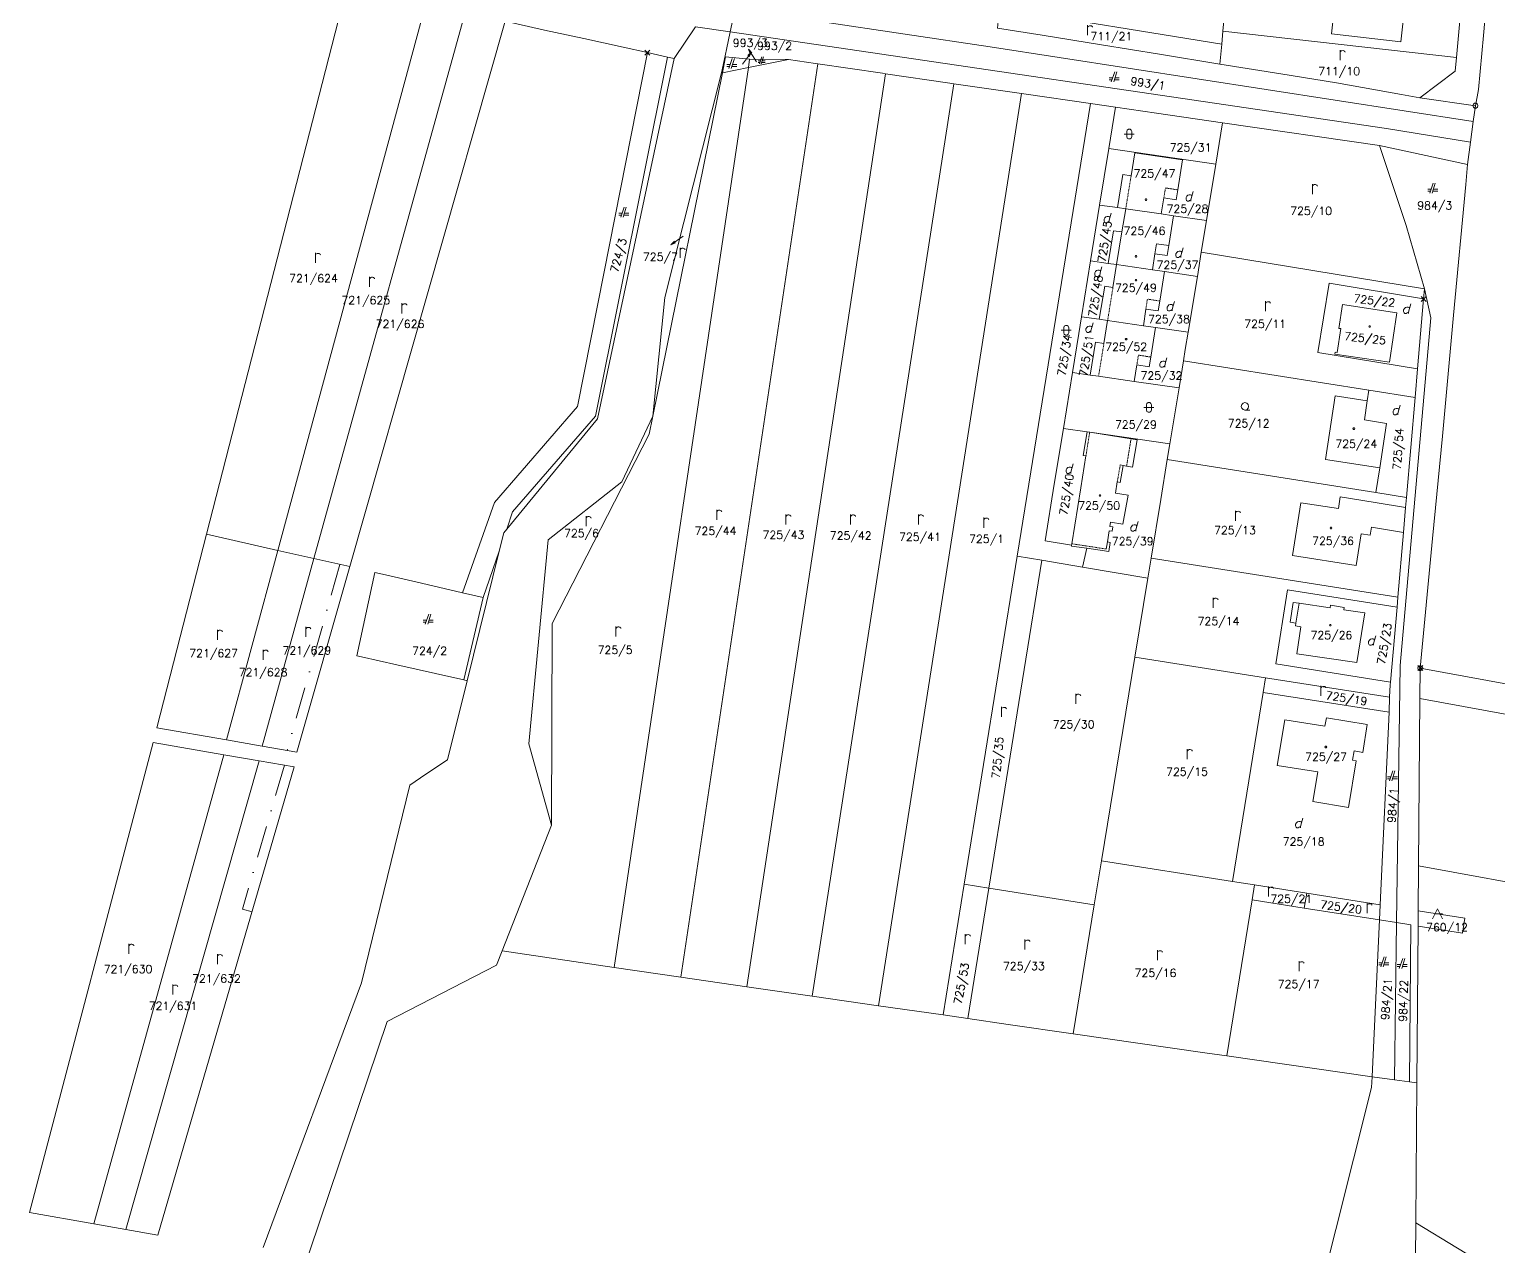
# Model space of a CAD drawing. Extents: x -443817 to 3, y -1171930 to -442383.
# Drawn here: x -441905.7 to -441611.9, y -1170537.1 to -1170293.8 of the extents above; entities that cross this region are included whole.
import ezdxf
from ezdxf.enums import TextEntityAlignment as Align

# ---------------------------------------------------------------- set-up
doc = ezdxf.new("R2010")
doc.units = 0
doc.header["$LTSCALE"] = 0.5
doc.header["$PDMODE"] = 3
doc.header["$PDSIZE"] = 0.5
doc.linetypes.add('DASHDOT', pattern=[25.4, 12.7, -6.35, 0, -6.35])
doc.linetypes.add('HIDDEN', pattern=[0.375, 0.25, -0.125])
for name, color, linetype, lineweight in [('KATUZ', 7, 'Continuous', 0), ('KLADPAR', 7, 'Continuous', 0), ('TARCHY', 7, 'Continuous', 0), ('ZAPPAR', 7, 'Continuous', 0), ('ZNACKY', 7, 'Continuous', 0), ('ZUOB', 7, 'Continuous', 0)]:
    doc.layers.add(name, color=color, linetype=linetype, lineweight=lineweight)
doc.styles.add('ROMANS', font='romans.shx', dxfattribs={"height": 0.2})

# ---------------------------------------------------------------- blocks, each defined once
blk = doc.blocks.new('$5')
at = {"color": 0}
blk.add_line((-0.12, 0), (0.12, 0), dxfattribs=at)
at = {"color": 0, "flags": 128}
blk.add_lwpolyline([(0.15, 0.48), (0.4, 0.3), (0.5, 0.01), (0.4, -0.28), (0.15, -0.46), (-0.16, -0.46), (-0.41, -0.28), (-0.51, 0.01), (-0.41, 0.3), (-0.16, 0.48), (0.15, 0.48)], dxfattribs=at)
blk = doc.blocks.new('$42')
at = {"color": 0, "flags": 128}
for points in [[(-1, 1), (0.27, 1), (1, 1)], [(-0.5, 1.5), (-0.4, 1.79), (-0.15, 1.97), (0.16, 1.97), (0.41, 1.79), (0.51, 1.5), (0.51, 0.5), (0.41, 0.21), (0.16, 0.03), (-0.15, 0.03), (-0.4, 0.21), (-0.5, 0.5), (-0.5, 1.5)]]:
    blk.add_lwpolyline(points, dxfattribs=at)
blk = doc.blocks.new('$479')
at = {"color": 0, "flags": 128}
for points in [[(0, 0), (0, 1.27), (0, 2)], [(0, 1.6), (0.1, 1.73), (0.23, 1.84), (0.37, 1.89), (0.6, 1.9), (0.77, 1.87), (0.87, 1.8), (0.96, 1.7), (1, 1.6)]]:
    blk.add_lwpolyline(points, dxfattribs=at)
blk = doc.blocks.new('$432')
at = {"color": 0}
for p, q in [((-0.32, 0.8), (-1, 0.8)), ((-1, 0.4), (-0.46, 0.4)), ((0.1, 2), (-0.6, 0)), ((-0.1, 0), (0.5, 2)), ((0.02, 0.4), (1, 0.4)), ((1, 0.8), (0.14, 0.8))]:
    blk.add_line(p, q, dxfattribs=at)
blk = doc.blocks.new('$489')
at = {"color": 0}
blk.add_line((-0.2, 2), (0, 3), dxfattribs=at)
at = {"color": 0, "flags": 128}
blk.add_lwpolyline([(0, 0), (0, 3), (0.2, 2)], dxfattribs=at)
blk = doc.blocks.new('$45')
at = {"color": 0, "flags": 128}
blk.add_lwpolyline([(0.09, 0.15), (0.18, 0), (0.09, -0.15), (-0.09, -0.15), (-0.18, 0), (-0.09, 0.15), (0.09, 0.15)], dxfattribs=at)
blk = doc.blocks.new('$431')
at = {"color": 0}
blk.add_line((0.63, 0.99), (0.9, 1.89), dxfattribs=at)
at = {"color": 0, "flags": 128}
blk.add_lwpolyline([(0.45, 0), (0.45, 0.27), (0.63, 0.99), (0.54, 1.17), (0.36, 1.26), (0.09, 1.26), (-0.18, 1.17), (-0.36, 0.99), (-0.54, 0.72), (-0.54, 0.36), (-0.45, 0.09), (-0.27, 0), (0, 0), (0.18, 0.09), (0.45, 0.27)], dxfattribs=at)
blk = doc.blocks.new('$30')
at = {"color": 0, "flags": 128}
blk.add_lwpolyline([(0, 0), (-0.38, 0.1), (-0.65, 0.37), (-0.75, 0.74), (-0.65, 1.11), (-0.38, 1.38), (-0.01, 1.48), (0.36, 1.38), (0.63, 1.11), (0.73, 0.73), (0.63, 0.35), (0.36, 0.08), (-0.02, -0.02), (0.98, -0.02)], dxfattribs=at)
blk = doc.blocks.new('$435')
at = {"color": 0}
blk.add_line((1, 1), (-0.5, 1), dxfattribs=at)
at = {"color": 0, "flags": 128}
blk.add_lwpolyline([(-1, 0), (0, 2), (1, 0)], dxfattribs=at)

msp = doc.modelspace()

# ---------------------------------------------------------------- linework, layer by layer
at = {"layer": 'KATUZ', "color": 7, "linetype": 'Continuous', "flags": 128}
msp.add_lwpolyline([(-441613.04, -1170273.37), (-441614.95, -1170295.09), (-441615.97, -1170305.84), (-441616.58, -1170309.09), (-441617, -1170312.28), (-441617.55, -1170316.38), (-441618.14, -1170320.86), (-441618.52, -1170324.86), (-441620.97, -1170350.93), (-441623.17, -1170375.11), (-441625.13, -1170395.59), (-441627.61, -1170421.47), (-441605.44, -1170425.52)], dxfattribs=at)
at = {"layer": 'KLADPAR', "color": 7, "linetype": 'Continuous'}
for p, q in [((-441632.25, -1170409.28), (-441633.55, -1170424.26)), ((-441658.99, -1170426.34), (-441633.85, -1170430.3))]:
    msp.add_line(p, q, dxfattribs=at)
at = {"layer": 'KLADPAR', "color": 7, "linetype": 'Continuous', "flags": 128}
for points in [[(-441613.04, -1170273.37), (-441614.95, -1170295.09), (-441615.97, -1170305.84), (-441616.58, -1170309.09), (-441627.67, -1170307.49), (-441620.65, -1170302.2), (-441620.39, -1170299.44), (-441619.16, -1170286.15)], [(-441842.58, -1170286.91), (-441870.27, -1170394.72), (-441880.2, -1170433.41), (-441866.26, -1170435.81), (-441859.15, -1170437.04), (-441852.17, -1170438.24), (-441841.62, -1170401.2), (-441810.57, -1170292.23), (-441802.7, -1170293.97), (-441794.84, -1170295.69), (-441786.98, -1170297.42), (-441782.11, -1170298.48), (-441782.11, -1170298.48), (-441790.77, -1170342.28), (-441796.09, -1170369.18), (-441812.68, -1170388.35), (-441819.06, -1170406.45), (-441827.3, -1170404.52), (-441834.48, -1170402.84), (-441836.6, -1170402.34), (-441840.22, -1170419.04), (-441839.27, -1170419.25), (-441832.17, -1170420.85), (-441824.47, -1170422.58), (-441818.84, -1170423.84), (-441818.16, -1170423.99), (-441822.08, -1170439.78), (-441826.38, -1170442.69), (-441829.59, -1170444.86), (-441839.24, -1170484.33), (-441858.94, -1170537.22)], [(-441764.55, -1170289.72), (-441765.54, -1170294.33), (-441766.3, -1170297.87), (-441767.29, -1170302.53), (-441778.64, -1170347.4), (-441781.05, -1170371.12), (-441787.21, -1170384.24), (-441801.95, -1170395.82), (-441805.78, -1170436.6), (-441801.29, -1170452.87), (-441811.17, -1170478), (-441812.28, -1170480.82), (-441834.16, -1170492.07), (-441866.94, -1170589.28)], [(-441712.1, -1170293.57), (-441703.22, -1170295.01), (-441691.36, -1170296.92), (-441679.7, -1170298.81), (-441679.7, -1170298.81), (-441667.65, -1170300.77), (-441655.5, -1170302.74), (-441644.38, -1170304.53), (-441631.33, -1170306.84), (-441627.67, -1170307.49), (-441616.58, -1170309.09), (-441617, -1170312.28), (-441617.55, -1170316.38), (-441618.14, -1170320.86), (-441635.75, -1170317.07), (-441667.13, -1170312.51), (-441680.34, -1170310.59), (-441688.56, -1170309.39), (-441693.53, -1170308.67), (-441706.38, -1170306.8), (-441707.35, -1170306.66), (-441720.84, -1170304.7), (-441721.66, -1170304.58), (-441734.53, -1170302.71), (-441735.12, -1170302.62), (-441748.05, -1170300.74), (-441748.49, -1170300.68), (-441753.89, -1170299.89), (-441761.67, -1170299.79), (-441766.48, -1170299.34), (-441767.12, -1170302.5), (-441767.29, -1170302.53), (-441766.3, -1170297.87), (-441765.54, -1170294.33), (-441764.55, -1170289.72)], [(-441858.94, -1170537.22), (-441839.24, -1170484.33), (-441829.59, -1170444.86), (-441826.38, -1170442.69), (-441822.08, -1170439.78), (-441818.16, -1170423.99), (-441811.72, -1170398.08), (-441810.82, -1170394.45), (-441810.24, -1170393.74), (-441792.09, -1170371.67), (-441792.09, -1170371.67), (-441776.79, -1170299.65), (-441772.51, -1170293.3)], [(-441772.51, -1170293.3), (-441776.79, -1170299.65), (-441778.08, -1170299.37), (-441782.11, -1170298.48), (-441786.98, -1170297.42), (-441794.84, -1170295.69), (-441802.7, -1170293.97), (-441810.57, -1170292.23)], [(-441633.55, -1170424.26), (-441656.46, -1170420.65), (-441654.12, -1170405.83), (-441632.25, -1170409.28)], [(-441565.13, -1170438.99), (-441627.66, -1170427.56), (-441627.61, -1170421.47), (-441627.61, -1170421.47), (-441605.44, -1170425.52)], [(-441633.85, -1170430.3), (-441635.64, -1170468.77), (-441650.31, -1170466.45), (-441660.71, -1170464.81), (-441665.13, -1170464.11), (-441658.99, -1170426.34)], [(-441866.94, -1170589.28), (-441834.16, -1170492.07), (-441812.28, -1170480.82), (-441811.17, -1170478), (-441788.75, -1170481.33), (-441775.45, -1170483.24), (-441762.24, -1170485.14), (-441749.18, -1170487.02), (-441735.93, -1170488.93), (-441723.01, -1170490.79), (-441718.07, -1170491.5), (-441710, -1170492.66), (-441697, -1170494.53), (-441697, -1170494.53), (-441670.69, -1170498.32), (-441666.26, -1170498.96), (-441637.23, -1170503.14), (-441637.33, -1170505.25), (-441662.44, -1170605.02)], [(-441362.34, -1170700.81), (-441628.56, -1170539.34), (-441628.51, -1170532.33), (-441586.82, -1170557.61)]]:
    msp.add_lwpolyline(points, dxfattribs=at)
for points in [[(-441707.92, -1170274.55), (-441665.73, -1170280.22), (-441667.04, -1170294.21), (-441667.28, -1170296.79), (-441711.73, -1170289.6), (-441710.68, -1170278.45), (-441708.64, -1170276.09), (-441707.92, -1170274.55)], [(-441618.7, -1170281.15), (-441618.88, -1170283.14), (-441643.77, -1170280.35), (-441645.38, -1170294.76), (-441631.47, -1170296.32), (-441630.19, -1170284.89), (-441619.16, -1170286.15), (-441620.39, -1170299.44), (-441667.04, -1170294.21), (-441665.73, -1170280.22), (-441665.33, -1170275.92), (-441618.7, -1170281.15)], [(-441618.88, -1170283.14), (-441619.16, -1170286.15), (-441630.19, -1170284.89), (-441631.47, -1170296.32), (-441645.38, -1170294.76), (-441643.77, -1170280.35), (-441618.88, -1170283.14)], [(-441870.27, -1170394.72), (-441842.58, -1170286.91), (-441834.6, -1170288.18), (-441826.6, -1170289.44), (-441856, -1170397.95), (-441870.27, -1170394.72)], [(-441848.82, -1170399.57), (-441818.6, -1170290.72), (-441814.44, -1170291.38), (-441810.57, -1170292.23), (-441841.62, -1170401.2), (-441848.82, -1170399.57)], [(-441667.28, -1170296.79), (-441667.65, -1170300.77), (-441679.7, -1170298.81), (-441691.36, -1170296.92), (-441703.22, -1170295.01), (-441712.1, -1170293.57), (-441711.73, -1170289.6), (-441667.28, -1170296.79)], [(-441667.28, -1170296.79), (-441667.04, -1170294.21), (-441620.39, -1170299.44), (-441620.65, -1170302.2), (-441627.67, -1170307.49), (-441631.33, -1170306.84), (-441644.38, -1170304.53), (-441655.5, -1170302.74), (-441667.65, -1170300.77), (-441667.28, -1170296.79)], [(-441818.16, -1170423.99), (-441818.84, -1170423.84), (-441814.95, -1170407.36), (-441819.06, -1170406.45), (-441812.68, -1170388.35), (-441796.09, -1170369.18), (-441790.77, -1170342.28), (-441782.11, -1170298.48), (-441778.08, -1170299.37), (-441776.79, -1170299.65), (-441792.09, -1170371.67), (-441810.24, -1170393.74), (-441810.82, -1170394.45), (-441811.72, -1170398.08), (-441818.16, -1170423.99)], [(-441788.75, -1170481.33), (-441761.92, -1170301.47), (-441753.89, -1170299.89), (-441748.49, -1170300.68), (-441748.05, -1170300.74), (-441775.45, -1170483.24), (-441788.75, -1170481.33)], [(-441761.92, -1170301.47), (-441788.75, -1170481.33), (-441811.17, -1170478), (-441801.29, -1170452.87), (-441801.18, -1170412.56), (-441781.78, -1170374.72), (-441781.05, -1170371.12), (-441767.12, -1170302.5), (-441761.92, -1170301.47)], [(-441775.45, -1170483.24), (-441748.05, -1170300.74), (-441735.12, -1170302.62), (-441734.53, -1170302.71), (-441762.24, -1170485.14), (-441775.45, -1170483.24)], [(-441762.24, -1170485.14), (-441734.53, -1170302.71), (-441721.66, -1170304.58), (-441720.84, -1170304.7), (-441749.18, -1170487.02), (-441762.24, -1170485.14)], [(-441735.93, -1170488.93), (-441707.35, -1170306.66), (-441706.38, -1170306.8), (-441693.53, -1170308.67), (-441708.17, -1170399.09), (-441718.78, -1170464.64), (-441723.01, -1170490.79), (-441735.93, -1170488.93)], [(-441693.53, -1170308.67), (-441688.56, -1170309.39), (-441689.89, -1170317.63), (-441691.72, -1170328.94), (-441693.53, -1170340.09), (-441695.34, -1170351.25), (-441695.88, -1170354.6), (-441697.15, -1170362.4), (-441698.95, -1170373.56), (-441700.76, -1170384.71), (-441702.59, -1170396.01), (-441697.31, -1170396.88), (-441697.35, -1170397.08), (-441694.29, -1170397.53), (-441695.12, -1170401.28), (-441703.23, -1170399.92), (-441708.17, -1170399.09), (-441693.53, -1170308.67)], [(-441668.48, -1170320.74), (-441689.89, -1170317.63), (-441688.56, -1170309.39), (-441680.34, -1170310.59), (-441667.13, -1170312.51), (-441668.48, -1170320.74)], [(-441671.37, -1170338.35), (-441670.33, -1170332.04), (-441668.48, -1170320.74), (-441667.13, -1170312.51), (-441635.75, -1170317.07), (-441630.45, -1170333.03), (-441626.76, -1170345.69), (-441671.37, -1170338.35)], [(-441689.89, -1170317.63), (-441668.48, -1170320.74), (-441670.33, -1170332.04), (-441676.91, -1170331.09), (-441679.38, -1170330.73), (-441678.86, -1170327.5), (-441676.38, -1170327.9), (-441676.07, -1170325.91), (-441675.11, -1170319.91), (-441684.68, -1170318.5), (-441685.41, -1170323.1), (-441687.08, -1170322.84), (-441688.12, -1170329.46), (-441691.72, -1170328.94), (-441689.89, -1170317.63)], [(-441630.45, -1170333.03), (-441635.75, -1170317.07), (-441618.14, -1170320.86), (-441618.52, -1170324.86), (-441620.97, -1170350.93), (-441623.17, -1170375.11), (-441625.13, -1170395.59), (-441627.61, -1170421.47), (-441627.66, -1170427.56), (-441627.93, -1170461.01), (-441628, -1170469.98), (-441628.03, -1170473.02), (-441628.28, -1170504.37), (-441629.78, -1170504.17), (-441629.52, -1170472.78), (-441632.34, -1170472.33), (-441631.64, -1170420.98), (-441625.51, -1170351.46), (-441626.76, -1170345.69), (-441630.45, -1170333.03)], [(-441684.68, -1170318.5), (-441675.11, -1170319.91), (-441676.07, -1170325.91), (-441676.38, -1170327.9), (-441678.86, -1170327.5), (-441679.38, -1170330.73), (-441686.48, -1170329.7), (-441688.12, -1170329.46), (-441687.08, -1170322.84), (-441685.41, -1170323.1), (-441684.68, -1170318.5)], [(-441691.72, -1170328.94), (-441688.12, -1170329.46), (-441686.48, -1170329.7), (-441687.23, -1170334.32), (-441688.91, -1170334.09), (-441689.98, -1170340.61), (-441693.53, -1170340.09), (-441691.72, -1170328.94)], [(-441686.48, -1170329.7), (-441679.38, -1170330.73), (-441676.91, -1170331.09), (-441677.86, -1170337.05), (-441678.18, -1170339.03), (-441680.65, -1170338.68), (-441681.14, -1170341.89), (-441688.3, -1170340.85), (-441689.98, -1170340.61), (-441688.91, -1170334.09), (-441687.23, -1170334.32), (-441686.48, -1170329.7)], [(-441670.33, -1170332.04), (-441671.37, -1170338.35), (-441672.16, -1170343.2), (-441678.73, -1170342.24), (-441681.14, -1170341.89), (-441680.65, -1170338.68), (-441678.18, -1170339.03), (-441677.86, -1170337.05), (-441676.91, -1170331.09), (-441670.33, -1170332.04)], [(-441672.16, -1170343.2), (-441671.37, -1170338.35), (-441626.76, -1170345.69), (-441626.93, -1170347.69), (-441645.83, -1170344.58), (-441648.11, -1170358.39), (-441628.14, -1170361.68), (-441628.63, -1170367.37), (-441637.89, -1170365.91), (-441674.93, -1170360.05), (-441674.57, -1170357.83), (-441673.99, -1170354.35), (-441672.16, -1170343.2)], [(-441693.53, -1170340.09), (-441689.98, -1170340.61), (-441688.3, -1170340.85), (-441689.04, -1170345.41), (-441690.68, -1170345.14), (-441691.78, -1170351.77), (-441695.34, -1170351.25), (-441693.53, -1170340.09)], [(-441688.3, -1170340.85), (-441681.14, -1170341.89), (-441678.73, -1170342.24), (-441679.68, -1170348.12), (-441680, -1170350.09), (-441682.45, -1170349.72), (-441682.96, -1170353.05), (-441690.1, -1170352.01), (-441691.78, -1170351.77), (-441690.68, -1170345.14), (-441689.04, -1170345.41), (-441688.3, -1170340.85)], [(-441678.73, -1170342.24), (-441672.16, -1170343.2), (-441673.99, -1170354.35), (-441680.55, -1170353.4), (-441682.96, -1170353.05), (-441682.45, -1170349.72), (-441680, -1170350.09), (-441679.68, -1170348.12), (-441678.73, -1170342.24)], [(-441632.08, -1170407.28), (-441630.96, -1170394.35), (-441630.53, -1170389.35), (-441630.36, -1170387.35), (-441628.63, -1170367.37), (-441628.14, -1170361.68), (-441626.93, -1170347.69), (-441626.76, -1170345.69), (-441625.51, -1170351.46), (-441631.64, -1170420.98), (-441632.34, -1170472.33), (-441635.78, -1170471.79), (-441635.64, -1170468.77), (-441633.85, -1170430.3), (-441633.72, -1170427.31), (-441633.6, -1170424.82), (-441633.55, -1170424.26), (-441632.25, -1170409.28), (-441632.08, -1170407.28)], [(-441632.29, -1170350.49), (-441633.78, -1170360.35), (-441644.67, -1170358.73), (-441644.6, -1170358.33), (-441644.22, -1170358.39), (-441643.48, -1170353.64), (-441643.91, -1170353.58), (-441643.16, -1170348.83), (-441632.29, -1170350.49)], [(-441633.78, -1170360.35), (-441632.29, -1170350.49), (-441643.16, -1170348.83), (-441643.91, -1170353.58), (-441643.48, -1170353.64), (-441644.22, -1170358.39), (-441644.6, -1170358.33), (-441644.67, -1170358.73), (-441633.78, -1170360.35)], [(-441695.34, -1170351.25), (-441691.78, -1170351.77), (-441690.1, -1170352.01), (-441690.85, -1170356.62), (-441692.5, -1170356.35), (-441693.58, -1170362.92), (-441697.15, -1170362.4), (-441695.88, -1170354.6), (-441695.34, -1170351.25)], [(-441690.1, -1170352.01), (-441682.96, -1170353.05), (-441680.55, -1170353.4), (-441681.48, -1170359.32), (-441681.79, -1170361.29), (-441684.26, -1170360.9), (-441684.78, -1170364.2), (-441691.92, -1170363.16), (-441693.58, -1170362.92), (-441692.5, -1170356.35), (-441690.85, -1170356.62), (-441690.1, -1170352.01)], [(-441680.55, -1170353.4), (-441673.99, -1170354.35), (-441674.57, -1170357.83), (-441674.93, -1170360.05), (-441675.82, -1170365.5), (-441684.78, -1170364.2), (-441684.26, -1170360.9), (-441681.79, -1170361.29), (-441681.48, -1170359.32), (-441680.55, -1170353.4)], [(-441677.65, -1170376.65), (-441693.69, -1170374.32), (-441694.21, -1170374.25), (-441698.95, -1170373.56), (-441697.15, -1170362.4), (-441693.58, -1170362.92), (-441691.92, -1170363.16), (-441684.78, -1170364.2), (-441675.82, -1170365.5), (-441677.65, -1170376.65)], [(-441678.17, -1170379.8), (-441677.65, -1170376.65), (-441675.82, -1170365.5), (-441674.93, -1170360.05), (-441637.89, -1170365.91), (-441638.21, -1170368.05), (-441644.61, -1170367.05), (-441646.56, -1170379.78), (-441635.71, -1170381.47), (-441636.47, -1170386.38), (-441678.17, -1170379.8)], [(-441638.21, -1170368.05), (-441638.77, -1170371.85), (-441634.32, -1170372.57), (-441635.71, -1170381.47), (-441646.56, -1170379.78), (-441644.61, -1170367.05), (-441638.21, -1170368.05)], [(-441637.89, -1170365.91), (-441628.63, -1170367.37), (-441630.36, -1170387.35), (-441636.47, -1170386.38), (-441635.71, -1170381.47), (-441634.32, -1170372.57), (-441638.77, -1170371.85), (-441638.21, -1170368.05), (-441637.89, -1170365.91)], [(-441781.05, -1170371.12), (-441781.78, -1170374.72), (-441801.18, -1170412.56), (-441801.29, -1170452.87), (-441805.78, -1170436.6), (-441801.95, -1170395.82), (-441787.21, -1170384.24), (-441781.05, -1170371.12)], [(-441698.95, -1170373.56), (-441694.21, -1170374.25), (-441694.98, -1170378.99), (-441694.44, -1170379.08), (-441695.46, -1170385.48), (-441697.27, -1170396.62), (-441697.31, -1170396.88), (-441702.59, -1170396.01), (-441700.76, -1170384.71), (-441698.95, -1170373.56)], [(-441694.21, -1170374.25), (-441693.69, -1170374.32), (-441685.43, -1170375.68), (-441684.21, -1170375.86), (-441685.11, -1170381.34), (-441686.31, -1170381.11), (-441687.02, -1170380.98), (-441687.59, -1170384.39), (-441688.17, -1170384.28), (-441688.56, -1170386.52), (-441686.03, -1170386.91), (-441687.03, -1170392.71), (-441689.5, -1170392.32), (-441689.63, -1170393.19), (-441689.05, -1170393.27), (-441689.18, -1170394.08), (-441689.77, -1170394.01), (-441690.14, -1170396.26), (-441689.57, -1170396.35), (-441689.87, -1170398.18), (-441694.29, -1170397.53), (-441697.35, -1170397.08), (-441697.31, -1170396.88), (-441697.27, -1170396.62), (-441695.46, -1170385.48), (-441694.44, -1170379.08), (-441694.98, -1170378.99), (-441694.21, -1170374.25)], [(-441693.69, -1170374.32), (-441677.65, -1170376.65), (-441678.17, -1170379.8), (-441679.48, -1170387.8), (-441681.4, -1170399.51), (-441682.05, -1170403.47), (-441695.12, -1170401.28), (-441694.29, -1170397.53), (-441689.87, -1170398.18), (-441689.57, -1170396.35), (-441690.14, -1170396.26), (-441689.77, -1170394.01), (-441689.18, -1170394.08), (-441689.05, -1170393.27), (-441689.63, -1170393.19), (-441689.5, -1170392.32), (-441687.03, -1170392.71), (-441686.03, -1170386.91), (-441688.56, -1170386.52), (-441688.17, -1170384.28), (-441687.59, -1170384.39), (-441687.02, -1170380.98), (-441686.31, -1170381.11), (-441685.11, -1170381.34), (-441684.21, -1170375.86), (-441685.43, -1170375.68), (-441693.69, -1170374.32)], [(-441630.36, -1170387.35), (-441630.53, -1170389.35), (-441636.6, -1170388.39), (-441643.6, -1170387.28), (-441643.97, -1170389.6), (-441651.49, -1170388.42), (-441653.16, -1170398.94), (-441640.41, -1170400.95), (-441639.42, -1170394.65), (-441637.63, -1170394.93), (-441637.38, -1170393.33), (-441630.96, -1170394.35), (-441632.08, -1170407.28), (-441681.4, -1170399.51), (-441679.48, -1170387.8), (-441678.17, -1170379.8), (-441636.47, -1170386.38), (-441630.36, -1170387.35)], [(-441630.53, -1170389.35), (-441630.96, -1170394.35), (-441637.38, -1170393.33), (-441637.63, -1170394.93), (-441639.42, -1170394.65), (-441640.41, -1170400.95), (-441653.16, -1170398.94), (-441651.49, -1170388.42), (-441643.97, -1170389.6), (-441643.6, -1170387.28), (-441636.6, -1170388.39), (-441630.53, -1170389.35)], [(-441682.05, -1170403.47), (-441684.64, -1170419.26), (-441691.33, -1170459.97), (-441692.77, -1170468.75), (-441713.84, -1170465.42), (-441703.23, -1170399.92), (-441695.12, -1170401.28), (-441682.05, -1170403.47)], [(-441632.08, -1170407.28), (-441632.25, -1170409.28), (-441654.12, -1170405.83), (-441656.46, -1170420.65), (-441633.55, -1170424.26), (-441633.6, -1170424.82), (-441633.72, -1170427.31), (-441658.51, -1170423.39), (-441684.64, -1170419.26), (-441682.05, -1170403.47), (-441681.4, -1170399.51), (-441632.08, -1170407.28)], [(-441818.84, -1170423.84), (-441824.47, -1170422.58), (-441832.17, -1170420.85), (-441839.27, -1170419.25), (-441840.22, -1170419.04), (-441836.6, -1170402.34), (-441834.48, -1170402.84), (-441827.3, -1170404.52), (-441819.06, -1170406.45), (-441814.95, -1170407.36), (-441818.84, -1170423.84)], [(-441638.69, -1170410.43), (-441642.88, -1170409.83), (-441642.81, -1170409.34), (-441645.56, -1170408.91), (-441645.63, -1170409.44), (-441651.83, -1170408.52), (-441653.04, -1170408.35), (-441653.59, -1170412.29), (-441652.46, -1170412.47), (-441652.54, -1170413), (-441651.49, -1170413.22), (-441652.28, -1170418.61), (-441640.27, -1170420.32), (-441638.69, -1170410.43)], [(-441653.04, -1170408.35), (-441651.83, -1170408.52), (-441645.63, -1170409.44), (-441645.56, -1170408.91), (-441642.81, -1170409.34), (-441642.88, -1170409.83), (-441638.69, -1170410.43), (-441640.27, -1170420.32), (-441652.28, -1170418.61), (-441651.49, -1170413.22), (-441652.54, -1170413), (-441652.46, -1170412.47), (-441653.59, -1170412.29), (-441653.04, -1170408.35)], [(-441691.33, -1170459.97), (-441684.64, -1170419.26), (-441658.51, -1170423.39), (-441658.99, -1170426.34), (-441665.13, -1170464.11), (-441691.33, -1170459.97)], [(-441654.68, -1170431.8), (-441656.18, -1170440.95), (-441648.11, -1170442.17), (-441649.05, -1170448.14), (-441641.94, -1170449.33), (-441640.41, -1170439.97), (-441641.13, -1170439.84), (-441640.82, -1170438.02), (-441639.11, -1170438.31), (-441638.2, -1170432.71), (-441646.34, -1170431.4), (-441646.65, -1170433.1), (-441654.68, -1170431.8)], [(-441654.68, -1170431.8), (-441646.65, -1170433.1), (-441646.34, -1170431.4), (-441638.2, -1170432.71), (-441639.11, -1170438.31), (-441640.82, -1170438.02), (-441641.13, -1170439.84), (-441640.41, -1170439.97), (-441641.94, -1170449.33), (-441649.05, -1170448.14), (-441648.11, -1170442.17), (-441656.18, -1170440.95), (-441654.68, -1170431.8)], [(-441880.92, -1170436.33), (-441905.66, -1170530.26), (-441892.76, -1170532.54), (-441886.36, -1170533.67), (-441879.96, -1170534.8), (-441852.7, -1170441.19), (-441859.7, -1170439.99), (-441866.79, -1170438.77), (-441880.92, -1170436.33)], [(-441666.26, -1170498.96), (-441670.69, -1170498.32), (-441697, -1170494.53), (-441692.77, -1170468.75), (-441691.33, -1170459.97), (-441665.13, -1170464.11), (-441660.71, -1170464.81), (-441661.19, -1170467.77), (-441666.26, -1170498.96)], [(-441571.06, -1170471.4), (-441586.82, -1170557.61), (-441628.51, -1170532.33), (-441628.28, -1170504.37), (-441628.03, -1170473.02), (-441619.19, -1170474.41), (-441618.7, -1170471.45), (-441628, -1170469.98), (-441627.93, -1170461.01), (-441571.06, -1170471.4)], [(-441697, -1170494.53), (-441710, -1170492.66), (-441718.07, -1170491.5), (-441713.84, -1170465.42), (-441692.77, -1170468.75), (-441697, -1170494.53)], [(-441637.23, -1170503.14), (-441666.26, -1170498.96), (-441661.19, -1170467.77), (-441650.8, -1170469.41), (-441635.78, -1170471.79), (-441637.09, -1170500.14), (-441637.23, -1170503.14)], [(-441632.77, -1170503.77), (-441637.23, -1170503.14), (-441637.09, -1170500.14), (-441635.78, -1170471.79), (-441632.34, -1170472.33), (-441632.77, -1170503.77)], [(-441632.77, -1170503.77), (-441629.78, -1170504.17), (-441628.28, -1170504.37), (-441628.51, -1170532.33), (-441628.56, -1170539.34), (-441628.92, -1170583.66), (-441629.5, -1170620), (-441659.82, -1170615.8), (-441768.07, -1170812.91), (-441776.01, -1170811.99), (-441698.98, -1170671.43), (-441662.44, -1170605.02), (-441637.33, -1170505.25), (-441637.23, -1170503.14), (-441632.77, -1170503.77)]]:
    msp.add_lwpolyline(points, close=True, dxfattribs=at)
at = {"layer": 'KLADPAR', "color": 7, "linetype": 'Continuous'}
for p in [(-441782.11, -1170298.48), (-441782.11, -1170298.48), (-441626.93, -1170347.69), (-441627.61, -1170421.47), (-441627.61, -1170421.47), (-441627.61, -1170421.47)]:
    msp.add_point(p, dxfattribs=at)
for points in [[(-441856, -1170397.95), (-441826.6, -1170289.44), (-441818.6, -1170290.72), (-441848.82, -1170399.57)], [(-441761.67, -1170299.79), (-441761.92, -1170301.47), (-441767.12, -1170302.5), (-441766.48, -1170299.34)], [(-441761.92, -1170301.47), (-441761.67, -1170299.79), (-441753.89, -1170299.89)], [(-441767.12, -1170302.5), (-441781.05, -1170371.12), (-441778.64, -1170347.4), (-441767.29, -1170302.53)], [(-441749.18, -1170487.02), (-441720.84, -1170304.7), (-441707.35, -1170306.66), (-441735.93, -1170488.93)], [(-441626.93, -1170347.69), (-441628.14, -1170361.68), (-441648.11, -1170358.39), (-441645.83, -1170344.58)], [(-441870.27, -1170394.72), (-441856, -1170397.95), (-441866.26, -1170435.81), (-441880.2, -1170433.41)], [(-441856, -1170397.95), (-441848.82, -1170399.57), (-441859.15, -1170437.04), (-441866.26, -1170435.81)], [(-441848.82, -1170399.57), (-441841.62, -1170401.2), (-441852.17, -1170438.24), (-441859.15, -1170437.04)], [(-441708.17, -1170399.09), (-441703.23, -1170399.92), (-441713.84, -1170465.42), (-441718.78, -1170464.64)], [(-441633.85, -1170430.3), (-441658.99, -1170426.34), (-441658.51, -1170423.39), (-441633.72, -1170427.31)], [(-441627.66, -1170427.56), (-441565.13, -1170438.99), (-441571.06, -1170471.4), (-441627.93, -1170461.01)], [(-441905.66, -1170530.26), (-441880.92, -1170436.33), (-441866.79, -1170438.77), (-441892.76, -1170532.54)], [(-441866.79, -1170438.77), (-441859.7, -1170439.99), (-441886.36, -1170533.67), (-441892.76, -1170532.54)], [(-441879.96, -1170534.8), (-441886.36, -1170533.67), (-441859.7, -1170439.99), (-441852.7, -1170441.19)], [(-441723.01, -1170490.79), (-441718.78, -1170464.64), (-441713.84, -1170465.42), (-441718.07, -1170491.5)], [(-441650.31, -1170466.45), (-441650.8, -1170469.41), (-441661.19, -1170467.77), (-441660.71, -1170464.81)], [(-441635.78, -1170471.79), (-441650.8, -1170469.41), (-441650.31, -1170466.45), (-441635.64, -1170468.77)], [(-441618.7, -1170471.45), (-441619.19, -1170474.41), (-441628.03, -1170473.02), (-441628, -1170469.98)], [(-441629.52, -1170472.78), (-441629.78, -1170504.17), (-441632.77, -1170503.77), (-441632.34, -1170472.33)]]:
    msp.add_3dface(points, dxfattribs=at)
at = {"layer": 'TARCHY', "color": 7, "linetype": 'DASHDOT'}
msp.add_line((-441843.57, -1170400.76), (-441854.14, -1170437.9), dxfattribs=at)
msp.add_lwpolyline([(-441854.67, -1170440.85), (-441863.06, -1170469.66), (-441861.14, -1170470.16)], dxfattribs=at)
at = {"layer": 'ZAPPAR', "color": 7, "linetype": 'Continuous'}
for p, q in [((-441765.54, -1170294.33), (-441772.51, -1170293.3)), ((-441687.23, -1170334.32), (-441688.3, -1170340.85)), ((-441687.02, -1170380.98), (-441687.58, -1170380.87)), ((-441687.02, -1170380.98), (-441687.58, -1170380.87)), ((-441690.37, -1170397.68), (-441690.14, -1170396.26)), ((-441690.37, -1170397.68), (-441690.14, -1170396.26)), ((-441814.95, -1170407.36), (-441811.72, -1170398.08)), ((-441651.83, -1170408.52), (-441652.46, -1170412.47))]:
    msp.add_line(p, q, dxfattribs=at)
at = {"layer": 'ZAPPAR', "color": 7, "linetype": 'HIDDEN'}
for p, q in [((-441685.41, -1170323.1), (-441686.48, -1170329.7)), ((-441689.04, -1170345.41), (-441690.1, -1170352.01)), ((-441690.85, -1170356.62), (-441691.92, -1170363.16)), ((-441693.69, -1170374.32), (-441694.44, -1170379.08)), ((-441693.69, -1170374.32), (-441694.44, -1170379.08)), ((-441685.43, -1170375.68), (-441686.31, -1170381.11)), ((-441685.43, -1170375.68), (-441686.31, -1170381.11)), ((-441687.58, -1170380.87), (-441688.17, -1170384.28)), ((-441687.58, -1170380.87), (-441688.17, -1170384.28)), ((-441697.27, -1170396.62), (-441690.37, -1170397.68)), ((-441697.27, -1170396.62), (-441690.37, -1170397.68))]:
    msp.add_line(p, q, dxfattribs=at)
at = {"layer": 'ZAPPAR', "color": 7, "linetype": 'Continuous', "flags": 128}
for points in [[(-441617, -1170312.28), (-441713.56, -1170297.33), (-441764.55, -1170289.72)], [(-441617.55, -1170316.38), (-441634.38, -1170313.65), (-441765.54, -1170294.33)], [(-441778.08, -1170299.37), (-441792.5, -1170371.14), (-441809.11, -1170390.24), (-441810.24, -1170393.74)], [(-441680.65, -1170338.68), (-441680.34, -1170336.7), (-441677.86, -1170337.05)]]:
    msp.add_lwpolyline(points, dxfattribs=at)
at = {"layer": 'ZAPPAR', "color": 7, "linetype": 'HIDDEN'}
for points in [[(-441676.07, -1170325.91), (-441678.54, -1170325.52), (-441678.86, -1170327.5)], [(-441679.68, -1170348.12), (-441682.15, -1170347.74), (-441682.45, -1170349.72)], [(-441684.26, -1170360.9), (-441683.95, -1170358.93), (-441681.48, -1170359.32)]]:
    msp.add_lwpolyline(points, dxfattribs=at)
at = {"layer": 'ZUOB', "color": 7, "linetype": 'Continuous', "flags": 128}
msp.add_lwpolyline([(-441613.04, -1170273.37), (-441614.95, -1170295.09), (-441615.97, -1170305.84), (-441616.58, -1170309.09), (-441617, -1170312.28), (-441617.55, -1170316.38), (-441618.14, -1170320.86), (-441618.52, -1170324.86), (-441620.97, -1170350.93), (-441623.17, -1170375.11), (-441625.13, -1170395.59), (-441627.61, -1170421.47), (-441605.44, -1170425.52)], dxfattribs=at)

# ---------------------------------------------------------------- block references
at = {"layer": 'KLADPAR', "color": 7, "linetype": 'Continuous'}
for name, p in [('$479', (-441694.12, -1170295.01)), ('$432', (-441765.23, -1170301.68)), ('$479', (-441643.64, -1170299.99)), ('$432', (-441688.79, -1170304.35)), ('$42', (-441685.79, -1170315.77)), ('$431', (-441673.89, -1170328.15)), ('$479', (-441649.16, -1170326.74)), ('$432', (-441625.09, -1170326.58)), ('$432', (-441786.85, -1170331.35)), ('$45', (-441682.45, -1170327.86)), ('$431', (-441690.28, -1170332.47)), ('$479', (-441848.48, -1170340.5)), ('$479', (-441775.59, -1170339.47)), ('$431', (-441675.92, -1170339.39)), ('$431', (-441692.14, -1170343.21)), ('$45', (-441684.45, -1170339.19)), ('$479', (-441837.65, -1170345.26)), ('$45', (-441684.45, -1170343.94)), ('$479', (-441831.18, -1170350.58)), ('$431', (-441677.66, -1170350.08)), ('$479', (-441658.54, -1170350.18)), ('$431', (-441630.39, -1170350.59)), ('$42', (-441698.37, -1170354.96)), ('$431', (-441693.89, -1170354.38)), ('$45', (-441637.71, -1170353.2)), ('$45', (-441686.39, -1170355.75)), ('$431', (-441679.14, -1170361.37)), ('$42', (-441681.85, -1170370.39)), ('$30', (-441662.64, -1170369.91)), ('$431', (-441632.51, -1170370.84)), ('$45', (-441640.87, -1170373.61)), ('$431', (-441697.88, -1170382.56)), ('$45', (-441691.63, -1170386.98)), ('$479', (-441794.36, -1170393.09)), ('$479', (-441768.26, -1170391.83)), ('$479', (-441754.42, -1170392.75)), ('$479', (-441741.5, -1170392.75)), ('$479', (-441727.92, -1170392.75)), ('$479', (-441714.87, -1170393.41)), ('$479', (-441664.57, -1170392.04)), ('$431', (-441684.92, -1170394.08)), ('$45', (-441645.46, -1170393.47)), ('$479', (-441669.01, -1170409.41)), ('$432', (-441825.91, -1170412.68)), ('$479', (-441868.07, -1170415.8)), ('$479', (-441850.39, -1170415.23)), ('$479', (-441788.4, -1170415.13)), ('$45', (-441645.58, -1170412.9)), ('$431', (-441637.4, -1170416.89)), ('$479', (-441858.94, -1170419.79)), ('$479', (-441696.48, -1170428.6)), ('$479', (-441647.47, -1170427.03)), ('$479', (-441711.32, -1170431.22)), ('$479', (-441674.17, -1170439.66)), ('$45', (-441646.48, -1170437.25)), ('$432', (-441633.17, -1170443.99)), ('$431', (-441651.98, -1170453.37)), ('$479', (-441657.92, -1170467.14)), ('$479', (-441638.23, -1170470.45)), ('$435', (-441624.16, -1170471.59)), ('$479', (-441885.75, -1170478.54)), ('$479', (-441718.55, -1170476.63)), ('$479', (-441706.64, -1170477.71)), ('$479', (-441868.07, -1170480.63)), ('$479', (-441680.16, -1170479.85)), ('$432', (-441634.91, -1170481.18)), ('$432', (-441631.19, -1170481.51)), ('$479', (-441651.83, -1170482.04)), ('$479', (-441877, -1170486.72))]:
    msp.add_blockref(name, p, dxfattribs=at)
for p, rotation in [((-441760.33, -1170300.33), 31.627269), ((-441763.12, -1170300.79), 322.116885), ((-441774.97, -1170335.16), 125.993412)]:
    msp.add_blockref('$489', p, dxfattribs=dict(at, rotation=rotation))
at = {"layer": 'KLADPAR', "color": 7, "linetype": 'Continuous', "xscale": 0.7, "yscale": 0.7}
msp.add_blockref('$432', (-441759.27, -1170300.71), dxfattribs=at)
at = {"layer": 'ZNACKY', "color": 7, "linetype": 'Continuous'}
for p in [(-441616.58, -1170309.09), (-441627.61, -1170421.47)]:
    msp.add_blockref('$5', p, dxfattribs=at)

# ---------------------------------------------------------------- texts
at = {"layer": 'KLADPAR', "color": 7, "linetype": 'Continuous', "style": 'ROMANS'}
for s, p in [('711/21', (-441689.36, -1170294.42)), ('993/3', (-441761.54, -1170295.74)), ('993/2', (-441756.67, -1170296.35)), ('711/10', (-441643.82, -1170301.39)), ('725/31', (-441673.51, -1170316.64)), ('725/47', (-441680.74, -1170321.83)), ('725/28', (-441674.13, -1170328.89)), ('725/10', (-441649.42, -1170329.31)), ('984/3', (-441624.7, -1170328.22)), ('725/46', (-441682.73, -1170333.3)), ('725/7', (-441779.51, -1170338.49)), ('725/37', (-441676.13, -1170340.09)), ('721/624', (-441848.86, -1170342.78)), ('725/49', (-441684.45, -1170344.66)), ('721/625', (-441838.41, -1170347.16)), ('725/38', (-441677.85, -1170350.93)), ('721/626', (-441831.56, -1170351.91)), ('725/11', (-441658.61, -1170351.89)), ('725/52', (-441686.4, -1170356.47)), ('725/32', (-441679.34, -1170362.23)), ('725/29', (-441684.45, -1170372.01)), ('725/12', (-441661.9, -1170371.76)), ('725/24', (-441640.39, -1170375.87)), ('725/50', (-441691.8, -1170388.2)), ('725/6', (-441795.28, -1170393.73)), ('725/44', (-441768.49, -1170393.27)), ('725/43', (-441754.91, -1170394.06)), ('725/42', (-441741.46, -1170394.2)), ('725/41', (-441727.62, -1170394.46)), ('725/1', (-441714.3, -1170394.86)), ('725/13', (-441664.64, -1170393.13)), ('725/39', (-441685.09, -1170395.33)), ('725/36', (-441645.04, -1170395.26)), ('725/14', (-441667.93, -1170411.28)), ('725/26', (-441645.36, -1170414.08)), ('721/627', (-441868.83, -1170417.7)), ('721/629', (-441850.2, -1170417.13)), ('724/2', (-441825.65, -1170417.21)), ('725/5', (-441788.56, -1170417.05)), ('721/628', (-441858.94, -1170421.5)), ('725/30', (-441696.9, -1170431.91)), ('725/27', (-441646.43, -1170438.38)), ('725/15', (-441674.23, -1170441.37)), ('725/18', (-441650.91, -1170455.35)), ('725/21', (-441653.38, -1170466.78)), ('760/12', (-441622.25, -1170472.47)), ('721/630', (-441885.94, -1170480.82)), ('721/632', (-441868.26, -1170482.72)), ('725/33', (-441706.85, -1170480.2)), ('725/16', (-441680.53, -1170481.59)), ('725/17', (-441651.91, -1170483.8)), ('721/631', (-441876.94, -1170488.17))]:
    msp.add_text(s, height=1.6, dxfattribs=at).set_placement(p, align=Align.TOP_CENTER)
for s, rotation, p in [('993/1', 352.025, (-441681.94, -1170303.84)), ('725/45', 81.016, (-441691.47, -1170336.13)), ('724/3', 75, (-441788.65, -1170338.78)), ('725/48', 81.016, (-441693.29, -1170347)), ('725/22', 353.687, (-441636.69, -1170347.24)), ('725/34', 81.016, (-441699.49, -1170358.8)), ('725/51', 81.016, (-441695.15, -1170358.91)), ('725/25', 353.687, (-441638.54, -1170354.77)), ('725/54', 85.886, (-441632.82, -1170377.63)), ('725/40', 81.016, (-441699.1, -1170386.65)), ('725/23', 80.501, (-441635.56, -1170416.47)), ('725/19', 350.994, (-441642.21, -1170426.72)), ('725/35', 84.798, (-441712.88, -1170439.3)), ('984/1', 85.485, (-441633.9, -1170448.83)), ('725/20', 352.541, (-441643.32, -1170468.43)), ('725/53', 79.469, (-441720.12, -1170484.35)), ('984/21', 85.485, (-441635.16, -1170487.57)), ('984/22', 88.465, (-441631.79, -1170487.94))]:
    msp.add_text(s, height=1.6, rotation=rotation, dxfattribs=at).set_placement(p, align=Align.TOP_CENTER)

doc.saveas('drawing.dxf')
